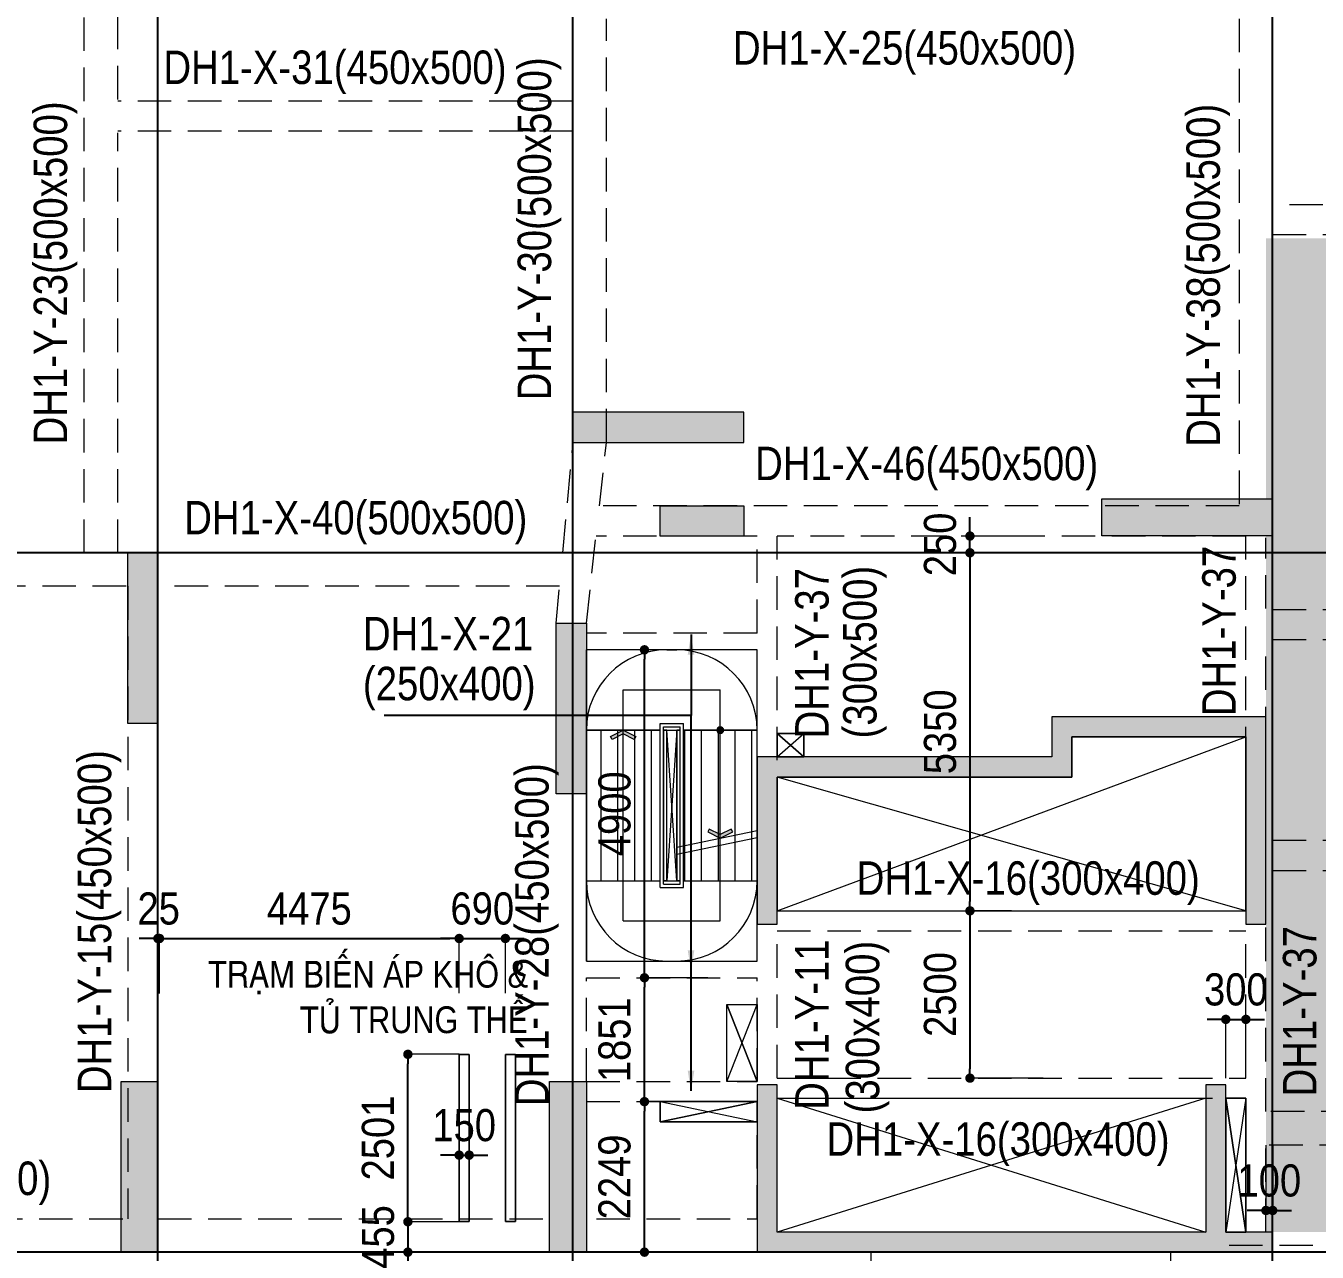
# Model space of a CAD drawing. Header units: millimetres. Extents: x 3718783 to 4027851, y 882487 to 1100782.
# Drawn here: x 3862857 to 3882144, y 930296 to 948620 of the extents above; entities that cross this region are included whole.
import ezdxf
from ezdxf.enums import TextEntityAlignment as Align

# ---------------------------------------------------------------- set-up
doc = ezdxf.new("R2010")
doc.units = ezdxf.units.MM
doc.header["$LTSCALE"] = 200
doc.header["$MEASUREMENT"] = 0
for name, pattern in [('CHG_XX_Damsan_Ham 1$0$HIDDEN', [0.375, 0.25, -0.125]), ('CHG_XX_Luoi truc$0$MB_Luoi truc$0$Center101', [13, 10, -1, 1, -1]), ('HIDDEN', [0.375, 0.25, -0.125])]:
    doc.linetypes.add(name, pattern=pattern)
doc.layers.get('Defpoints').update_dxf_attribs({"color": 14, "lineweight": 0})
for name, color, linetype, lineweight in [('CHG_XX_Cot_Ham 1$0$Ap0302_PC', 150, 'Continuous', 9), ('CHG_XX_Cot_Ham 1$0$Ap0302_PC @ 1', 150, 'Continuous', 9), ('CHG_XX_Cot_Ham 1$0$Ap0302_PC @ 150', 150, 'Continuous', 9), ('CHG_XX_Cot_Ham 1$0$Ap0311_H', 8, 'Continuous', 15), ('CHG_XX_Damsan_Ham 1$0$CHUTO', 51, 'Continuous', 15), ('CHG_XX_Damsan_Ham 1$0$DGIONG', 4, 'Continuous', 13), ('CHG_XX_Damsan_Ham 1$0$DMo', 254, 'CHG_XX_Damsan_Ham 1$0$HIDDEN', 9), ('CHG_XX_Damsan_Ham 1$0$DTE-MEP-H-SLAB TEXT', 3, 'Continuous', 0), ('CHG_XX_Damsan_Ham 1$0$MB Ham 1$0$Ghi chu ban ve', 3, 'Continuous', 20), ('CHG_XX_Damsan_Ham 1$0$Star Lo Mo', 5, 'Continuous', 13), ('CHG_XX_Damsan_Ham 1$0$tam cap ram', 8, 'Continuous', 5), ('Dim 200', 1, 'Continuous', 5), ('DMo', 254, 'HIDDEN', 9), ('MB_Luoi truc$0$Dim 300', 1, 'Continuous', 5), ('STICK', 1, 'Continuous', 9), ('TEXT P Y', 2, 'Continuous', 15)]:
    doc.layers.add(name, color=color, linetype=linetype, lineweight=lineweight)
for name, color, linetype in [('CHG_XX_Cot_Ham 1$0$mb_cot tang 1-3$0$Concrete Line', 6, 'Continuous'), ('CHG_XX_Luoi truc$0$Grid', 34, 'Continuous'), ('CHG_XX_Luoi truc$0$Grid Line', 251, 'CHG_XX_Luoi truc$0$MB_Luoi truc$0$Center101'), ('GHI CHU', 7, 'Continuous'), ('mb_cot tang 1-3$0$Concrete Line', 6, 'Continuous'), ('TEXT P X', 1, 'Continuous')]:
    doc.layers.add(name, color=color, linetype=linetype)
doc.styles.add('CHG_XX_Damsan_Ham 1$0$MB Ham 1$0$VNI-HelveC', font='VHELVCN_0.TTF')
doc.styles.add('CHG_XX_Luoi truc$0$MB_Luoi truc$0$Grid A-F$0$VNI-HelveCB', font='VHELVCB_0.TTF')
doc.styles.add('MB_Luoi truc$0$Arial_C', font='arial.ttf', dxfattribs={"width": 0.85})
doc.styles.add('Star-HelCon', font='VHELVCN_0.TTF')
doc.styles.add('TTP-HelCon', font='VHELVCN_0.TTF')
doc.dimstyles.new('200', dxfattribs={"dimscale": 200, "dimtxt": 2.4, "dimasz": 0.7, "dimexe": 0.0003, "dimexo": 0, "dimgap": 1, "dimtad": 1, "dimdec": 0, "dimzin": 12, "dimdsep": 46, "dimtxsty": 'MB_Luoi truc$0$Arial_C', "dimblk": 'MB_Luoi truc$0$_Dot', "dimcen": 0.5, "dimclrd": 256, "dimclre": 8, "dimclrt": 1, "dimadec": 0, "dimazin": 0, "dimtfac": 1, "dimtdec": 0, "dimtix": 1, "dimtmove": 2, "dimatfit": 3, "dimldrblk": 'MB_Luoi truc$0$HTT Arrow 30', "dimfxl": 1, "dimtolj": 1, "dimtzin": 0, "dimlwe": -1, "dimarcsym": 0})
doc.dimstyles.new('Star-300', dxfattribs={"dimscale": 300, "dimtxt": 2, "dimasz": 1, "dimexe": 1, "dimexo": 0.0625, "dimgap": 0.04, "dimtad": 0, "dimdec": 4, "dimrnd": 1, "dimdsep": 46, "dimtxsty": 'Star-HelCon', "dimblk": 'Stick', "dimcen": 0.09, "dimdle": 1.5, "dimclrd": 256, "dimclre": 256, "dimclrt": 256, "dimadec": 0, "dimazin": 0, "dimtfac": 1, "dimtdec": 4, "dimtix": 1, "dimtmove": 0, "dimatfit": 0, "dimfxl": 1, "dimtvp": 1, "dimtolj": 1, "dimtzin": 0, "dimlwd": -1, "dimlwe": -1, "dimarcsym": 0})

# ---------------------------------------------------------------- blocks, each defined once
blk = doc.blocks.new('Stick')
at = {"layer": 'STICK'}
h = blk.add_hatch(color=256, dxfattribs=at)
edge = h.paths.add_edge_path()
edge.add_line((0.3, 0.5), (-0.5, -0.3))
edge.add_arc((-0.4, -0.4), 0.141, 135, 315)
edge.add_line((-0.3, -0.5), (0.5, 0.3))
edge.add_arc((0.4, 0.4), 0.141, 315, 495)
blk.add_line((1, 0), (-1, 0), dxfattribs=at)
blk.add_lwpolyline([(0.3, 0.5), (-0.5, -0.3, 1), (-0.3, -0.5), (0.5, 0.3, 1), (0.3, 0.5, 1)], format="xyb", dxfattribs=at)
blk = doc.blocks.new('*U401')
at = {"layer": 'CHG_XX_Luoi truc$0$Grid Line'}
blk.add_line((0, 0), (0, 608), dxfattribs=at)
at = {"layer": 'CHG_XX_Luoi truc$0$Grid', "lineweight": -2, "style": 'CHG_XX_Luoi truc$0$MB_Luoi truc$0$Grid A-F$0$VNI-HelveCB'}
for tag, p in [('GRIDSUB', (0, 617)), ('GRID', (0, -9))]:
    blk.add_attdef(tag, text='', height=5, dxfattribs=at).set_placement(p, align=Align.MIDDLE)
blk = doc.blocks.new('*U403')
at = {"layer": 'CHG_XX_Luoi truc$0$Grid Line'}
blk.add_line((0, 0), (0, 438), dxfattribs=at)
at = {"layer": 'CHG_XX_Luoi truc$0$Grid', "lineweight": -2, "style": 'CHG_XX_Luoi truc$0$MB_Luoi truc$0$Grid A-F$0$VNI-HelveCB'}
for tag, p in [('GRIDSUB', (0, 447)), ('GRID', (0, -9))]:
    blk.add_attdef(tag, text='', height=5, dxfattribs=at).set_placement(p, align=Align.MIDDLE)
blk = doc.blocks.new('CHG_XX_Luoi truc')
at = {"layer": 'CHG_XX_Luoi truc$0$Grid', "xscale": 300, "yscale": 300, "zscale": 300}
for p in [(70650, -12747), (76850, -12747), (87300, -12747)]:
    blk.add_blockref('*U401', p, dxfattribs=at)
at = {"layer": 'CHG_XX_Luoi truc$0$Grid', "xscale": 300.0000000000013, "yscale": 300.0000000000013, "zscale": 300.0000000000013, "rotation": 90}
for p in [(110703, 22700), (110703, 12250)]:
    blk.add_blockref('*U403', p, dxfattribs=at)
blk = doc.blocks.new('*U548')
at = {"layer": 'CHG_XX_Cot_Ham 1$0$Ap0302_PC @ 1'}
h = blk.add_hatch(color=256, dxfattribs=at)
h.dxf.hatch_style = 1
h.paths.add_polyline_path([(450, 0), (0, 0), (0, -2550), (450, -2550)])
at = {"layer": 'CHG_XX_Cot_Ham 1$0$Ap0302_PC @ 150'}
h = blk.add_hatch(color=256, dxfattribs=at)
h.dxf.hatch_style = 1
h.paths.add_polyline_path([(450, 0), (0, 0), (0, -2550), (450, -2550)])
blk = doc.blocks.new('CHG_XX_Cot_Ham 1$0$Block A_C450x2250')
at = {"layer": 'CHG_XX_Cot_Ham 1$0$Ap0302_PC'}
blk.add_lwpolyline([(450, -2550), (0, -2550), (0, 0), (450, 0)], close=True, dxfattribs=at)
blk.add_blockref('*U548', (0, 0), dxfattribs=at)
blk = doc.blocks.new('*U551')
at = {"layer": 'CHG_XX_Cot_Ham 1$0$Ap0302_PC @ 1'}
h = blk.add_hatch(color=256, dxfattribs=at)
h.dxf.hatch_style = 1
h.paths.add_polyline_path([(550, 0), (0, 0), (0, -2550), (550, -2550)])
at = {"layer": 'CHG_XX_Cot_Ham 1$0$Ap0302_PC @ 150'}
h = blk.add_hatch(color=256, dxfattribs=at)
h.dxf.hatch_style = 1
h.paths.add_polyline_path([(550, 0), (0, 0), (0, -2550), (550, -2550)])
blk = doc.blocks.new('CHG_XX_Cot_Ham 1$0$550x2550')
at = {"layer": 'CHG_XX_Cot_Ham 1$0$Ap0302_PC'}
blk.add_lwpolyline([(550, -2550), (0, -2550), (0, 0), (550, 0)], close=True, dxfattribs=at)
blk.add_blockref('*U551', (0, 0), dxfattribs=at)
blk = doc.blocks.new('*U559')
at = {"layer": 'CHG_XX_Cot_Ham 1$0$Ap0302_PC @ 1'}
h = blk.add_hatch(color=256, dxfattribs=at)
h.dxf.hatch_style = 1
h.paths.add_polyline_path([(78150, 23400), (78150, 22950), (79400, 22950), (79400, 23400)])
at = {"layer": 'CHG_XX_Cot_Ham 1$0$Ap0302_PC @ 150'}
h = blk.add_hatch(color=256, dxfattribs=at)
h.dxf.hatch_style = 1
h.paths.add_polyline_path([(78150, 23400), (78150, 22950), (79400, 22950), (79400, 23400)])
blk = doc.blocks.new('CHG_XX_Cot_Ham 1')
at = {"layer": 'CHG_XX_Cot_Ham 1$0$Ap0302_PC'}
h = blk.add_hatch(color=256, dxfattribs=at)
h.dxf.hatch_style = 1
h.paths.add_polyline_path([(84300, 19950), (86900, 19950), (86900, 17150), (87200, 17150), (87200, 20250), (84000, 20250), (84000, 19650), (79600, 19650), (79600, 17150), (79900, 17150), (79900, 19350), (84300, 19350)])
h = blk.add_hatch(color=256, dxfattribs=at)
h.dxf.hatch_style = 1
h.paths.add_polyline_path([(87300, 12550), (86600, 12550), (86600, 14750), (86300, 14750), (86300, 12550), (79900, 12550), (79900, 14750), (79600, 14750), (79600, 12250), (87300, 12250)])
at = {"layer": 'CHG_XX_Cot_Ham 1$0$Ap0311_H'}
h = blk.add_hatch(color=256, dxfattribs=at)
h.dxf.hatch_style = 1
h.paths.add_polyline_path([(99639.2, 163400), (-10900, 163400), (-10900, 85450), (-300, 85450), (-300, 84050), (32350, 84050), (32350, -9000), (103575.5, -9000), (106050, -6022), (106050, 158254.3)])
h.paths.add_polyline_path([(99533.7, 163100), (105750, 158110.4), (105750, 90450), (105650, 90450), (105650, 90450), (105750, 90450), (105750, 13850), (105750, 13825.9), (105750, -5913.6), (103434.7, -8700), (93600, -8700), (32650, -8700), (32650, 84350), (0, 84350), (0, 85750), (-10600, 85750), (-10600, 163100), (93600, 163100)], flags=16)
at = {"layer": 'CHG_XX_Cot_Ham 1$0$Ap0302_PC'}
blk.add_lwpolyline([(79400, 23400), (79400, 22950), (78150, 22950), (78150, 23400)], close=True, dxfattribs=at)
for points in [[(87200, 17150), (87200, 20250), (84000, 20250), (84000, 19650), (79600, 19650), (79600, 17150), (79900, 17150), (79900, 19350), (84300, 19350), (84300, 19950), (86900, 19950), (86900, 17150), (87200, 17150)], [(79600, 14750), (79600, 12250), (87300, 12250), (87300, 12550), (86600, 12550), (86600, 14750), (86300, 14750), (86300, 12550), (79900, 12550), (79900, 14750), (79600, 14750)]]:
    blk.add_lwpolyline(points, dxfattribs=at)
at = {"layer": 'CHG_XX_Cot_Ham 1$0$Ap0302_PC', "xscale": -1, "rotation": 90}
blk.add_blockref('CHG_XX_Cot_Ham 1$0$Block A_C450x2250', (76850, 24800), dxfattribs=at)
at = {"layer": 'CHG_XX_Cot_Ham 1$0$Ap0302_PC'}
for name, p in [('*U559', (0, 0)), ('CHG_XX_Cot_Ham 1$0$Block A_C450x2250', (70200, 22700)), ('CHG_XX_Cot_Ham 1$0$Block A_C450x2250', (76600, 21650))]:
    blk.add_blockref(name, p, dxfattribs=at)
at = {"layer": 'CHG_XX_Cot_Ham 1$0$mb_cot tang 1-3$0$Concrete Line'}
blk.add_blockref('CHG_XX_Luoi truc', (0, 0), dxfattribs=at)
at = {"layer": 'Defpoints', "rotation": 90}
blk.add_blockref('CHG_XX_Cot_Ham 1$0$550x2550', (84750, 22954.3), dxfattribs=at)
at = {"layer": 'Defpoints'}
for p in [(70100, 14800), (76500, 14800)]:
    blk.add_blockref('CHG_XX_Cot_Ham 1$0$550x2550', p, dxfattribs=at)
blk = doc.blocks.new('CHG_XX_Damsan_Ham 1$0$MB Ham 1$0$Arrow 60')
at = {"linetype": 'ByBlock', "lineweight": -2}
h = blk.add_hatch(color=0, dxfattribs=at)
h.paths.add_polyline_path([(1.88, 0.94), (1.65, 1.38), (0, 0.56), (-1.65, 1.38), (-1.88, 0.94), (0, 0)], flags=17)
h.paths.add_polyline_path([(1.65, 1.38), (1.88, 0.94), (0, 0), (-1.88, 0.94), (-1.65, 1.38), (0, 0.56)])
blk.add_hatch(color=0, dxfattribs=at).paths.add_polyline_path([(1.65, 1.38), (1.88, 0.94), (0, 0), (-1.88, 0.94), (-1.65, 1.38), (0, 0.56)])
at = {"color": 0, "linetype": 'ByBlock', "lineweight": -2}
blk.add_lwpolyline([(1.65, 1.38), (1.88, 0.94), (0, 0), (-1.88, 0.94), (-1.65, 1.38), (0, 0.56)], close=True, dxfattribs=at)
blk = doc.blocks.new('CHG_XX_Damsan_Ham 1$0$MB Ham 1$0$Dot')
at = {"linetype": 'ByBlock', "lineweight": -2}
h = blk.add_hatch(color=0, dxfattribs=at)
edge = h.paths.add_edge_path()
edge.add_arc((0, 0), 0.5, 0, 360)
at = {"color": 0, "linetype": 'ByBlock', "lineweight": -2}
blk.add_line((0, -1), (0, 1), dxfattribs=at)
blk.add_circle((0, 0), 0.5, dxfattribs=at)
blk = doc.blocks.new('CHG_XX_Damsan_Ham 1$0$ArchStaire')
at = {"layer": 'CHG_XX_Damsan_Ham 1$0$tam cap ram'}
h = blk.add_hatch(dxfattribs=at)
h.set_pattern_fill('_USER', color=256, scale=250, angle=90, pattern_type=0)
h.set_pattern_definition([(90, (2200, 2550), (-250, 2e-14), [])])
h.paths.add_polyline_path([(67350, -123250), (67350, -121000), (66250, -121000), (66250, -123250)])
h.paths.add_polyline_path([(66200, -123250), (66200, -121000), (66150, -121000), (66150, -123250)])
h.paths.add_polyline_path([(66000, -123250), (66000, -121000), (65950, -121000), (65950, -123250)])
h.paths.add_polyline_path([(65900, -123250), (65900, -121000), (64800, -121000), (64800, -123250)])
for p, q in [((64800, -124450), (64800, -119800)), ((67350, -119800), (64800, -119800)), ((66000, -119800), (66150, -119800)), ((67350, -124450), (67350, -119800)), ((65350, -123850), (65350, -120400)), ((65350, -120400), (66800, -120400)), ((66800, -123850), (66800, -120400)), ((65900, -123350), (65900, -120900)), ((65900, -120900), (66250, -120900)), ((66250, -123350), (66250, -120900)), ((64800, -121000), (65900, -121000)), ((65950, -123300), (65950, -120950)), ((65950, -120950), (66200, -120950)), ((65950, -121000), (66200, -121000)), ((66000, -123250), (66000, -121000)), ((66150, -123250), (66150, -121000)), ((66200, -123300), (66200, -120950)), ((66250, -121000), (67350, -121000)), ((67650, -121400), (68050, -121050)), ((68050, -121400), (67650, -121050)), ((66150, -122750), (67350, -122500)), ((66150, -122852), (67350, -122602)), ((64800, -123250), (65900, -123250)), ((65900, -123350), (66250, -123350)), ((65950, -123250), (66200, -123250)), ((66000, -123250), (65950, -123250)), ((65950, -123300), (66200, -123300)), ((66200, -123250), (66150, -123250)), ((66250, -123250), (67350, -123250)), ((65350, -123850), (66800, -123850)), ((64800, -124450), (67350, -124450)), ((66900, -126250), (67350, -125100)), ((66900, -125100), (67350, -126250)), ((74650, -128500), (74350, -126500)), ((74650, -126500), (74350, -128500)), ((65900, -126850), (67350, -126550)), ((65900, -126550), (67350, -126850))]:
    blk.add_line(p, q, dxfattribs=at)
for points in [[(65900, -123250), (65900, -121000), (64800, -121000), (64800, -123250)], [(66000, -123250), (66000, -121000), (65950, -121000), (65950, -123250)], [(66200, -123250), (66200, -121000), (66150, -121000), (66150, -123250)], [(67350, -123250), (67350, -121000), (66250, -121000), (66250, -123250)], [(67650, -121400), (68050, -121400), (68050, -121050), (67650, -121050)], [(66900, -126250), (66900, -125100), (67350, -125100), (67350, -126250)], [(62900, -128344), (63050, -128344), (63050, -125844), (62900, -125844)], [(63590, -128344), (63740, -128344), (63740, -125844), (63590, -125844)], [(74650, -128500), (74650, -126500), (74350, -126500), (74350, -128500)], [(65900, -126850), (65900, -126550), (67350, -126550), (67350, -126850)]]:
    blk.add_lwpolyline(points, close=True, dxfattribs=at)
for points in [[(66150, -121000), (66000, -123250)], [(66150, -123250), (66000, -121000)]]:
    blk.add_lwpolyline(points, dxfattribs=at)
for centre, start, end in [((66000, -121000), 90, 180), ((66150, -121000), 0, 90), ((66000, -123250), 180, 270), ((66150, -123250), 270, 0)]:
    blk.add_arc(centre, 1200, start, end, dxfattribs=at)
at = {"layer": 'CHG_XX_Damsan_Ham 1$0$tam cap ram', "xscale": -100, "yscale": 100, "zscale": 100}
for name, p in [('CHG_XX_Damsan_Ham 1$0$MB Ham 1$0$Dot', (66800, -121000)), ('CHG_XX_Damsan_Ham 1$0$MB Ham 1$0$Arrow 60', (66800, -122615))]:
    blk.add_blockref(name, p, dxfattribs=at)
at = {"layer": 'CHG_XX_Damsan_Ham 1$0$tam cap ram', "xscale": 100, "yscale": 100, "zscale": 100, "rotation": 180}
blk.add_blockref('CHG_XX_Damsan_Ham 1$0$MB Ham 1$0$Arrow 60', (65350, -121000), dxfattribs=at)
at = {"layer": 'CHG_XX_Damsan_Ham 1$0$tam cap ram', "style": 'CHG_XX_Damsan_Ham 1$0$MB Ham 1$0$VNI-HelveC'}
blk.add_attdef('OPENING', text='', height=100, dxfattribs=at).set_placement((65550, -45777), align=Align.MIDDLE_CENTER)
blk = doc.blocks.new('CHG_XX_Damsan_Ham 1', base_point=(3089256, -609981))
at = {"layer": 'CHG_XX_Damsan_Ham 1$0$DMo'}
h = blk.add_hatch(dxfattribs=at)
h.set_pattern_fill('AR-SAND', color=256, scale=300)
h.set_pattern_definition([(37.5, (-3786254.53, -697000.4), (-18.89801, 578.04713), [0, -456, 0, -510, 0, -487.5]), (7.5, (-3786254.5, -697000.4), (530.93301, 846.64382), [0, -246, 0, -411, 0, -157.5]), (327.5, (-3786623.53, -697000.4), (934.24256, 1.697716), [0, -150, 0, -540, 0, -705]), (317.5, (-3786623.5, -697000.4), (901.83798, 263.30267), [0, -75, 0, -354, 0, -405])])
h.paths.add_polyline_path([(87200, 27400), (105750, 27400), (105750, 13850), (93600, 13850), (93600, 12550), (87200, 12550)])
at = {"layer": 'CHG_XX_Damsan_Ham 1$0$DMo', "ltscale": 10}
for p, q in [((70050, 29475), (70050, 38750)), ((76850, 29450), (76850, 38750)), ((69550, 22700), (69550, 32300)), ((87300, 32350), (87300, 27900)), ((77350, 24350), (77350, 30679)), ((86800, 30679), (86800, 23400)), ((76850, 29450), (70050, 29450)), ((76850, 29000), (70050, 29000)), ((70050, 22700), (70050, 28975)), ((76850, 24350), (76850, 29000)), ((93300, 27900), (87300, 27900)), ((99050, 27450), (87300, 27450)), ((87300, 27450), (87300, 23400)), ((76697, 22700), (76850, 24350)), ((77244, 23400), (77350, 24350)), ((86800, 23400), (77244, 23400)), ((77050, 21650), (77194, 22950)), ((79600, 22950), (77194, 22950)), ((79600, 21500), (79600, 22950)), ((86900, 22950), (79900, 22950)), ((79900, 17350), (79900, 22950)), ((86900, 17350), (86900, 22950)), ((87200, 21866), (87200, 22925)), ((69550, 22700), (61175, 22700)), ((76697, 22700), (70050, 22700)), ((70175, 22200), (62876, 22200)), ((70200, 22200), (70200, 12750)), ((70650, 22200), (70650, 12750)), ((76651, 22200), (70675, 22200)), ((76600, 21650), (76651, 22200)), ((99050, 21850), (87200, 21850)), ((79600, 21500), (77050, 21500)), ((79600, 21250), (77050, 21250)), ((77050, 16600), (77050, 21250)), ((79600, 16600), (79600, 21250)), ((87200, 18400), (87200, 21400)), ((99050, 21400), (87200, 21400)), ((99050, 18400), (87200, 18400)), ((99050, 17950), (87200, 17950)), ((87200, 14350), (87200, 17950)), ((79900, 17350), (86900, 17350)), ((79900, 17050), (86900, 17050)), ((79900, 14850), (79900, 17050)), ((86900, 14850), (86900, 17050)), ((77050, 16600), (79600, 16600)), ((77050, 14800), (77050, 16350)), ((77050, 16350), (79600, 16350)), ((79600, 14800), (79600, 16350)), ((77050, 14800), (79600, 14800)), ((79900, 14850), (86900, 14850)), ((77050, 14500), (79600, 14500)), ((79600, 12750), (79600, 14500)), ((79900, 12550), (79900, 14550)), ((79900, 14550), (86900, 14550)), ((86900, 12550), (86900, 14550)), ((99025, 14350), (87200, 14350)), ((87200, 12550), (87200, 13850)), ((105750, 13850), (87200, 13850)), ((62876, 12750), (70200, 12750)), ((70650, 12750), (76600, 12750)), ((77200, 12750), (79600, 12750)), ((105150, 12350), (86600, 12350)), ((81300, 12250), (81300, 1550)), ((85775, 12250), (85775, 1550))]:
    blk.add_line(p, q, dxfattribs=at)
at = {"layer": 'CHG_XX_Damsan_Ham 1$0$DTE-MEP-H-SLAB TEXT'}
for points in [[(75150, 15206), (75300, 15206), (75300, 12706), (75150, 12706)], [(75840, 15206), (75990, 15206), (75990, 12706), (75840, 12706)]]:
    blk.add_lwpolyline(points, close=True, dxfattribs=at)
at = {"layer": 'CHG_XX_Damsan_Ham 1$0$Star Lo Mo'}
for p, q in [((79900, 20000), (80300, 19650)), ((79900, 19650), (80300, 20000)), ((79900, 17350), (86900, 19950)), ((86900, 19950), (84300, 19950)), ((84300, 19950), (84300, 19350)), ((86900, 17350), (79900, 19350)), ((84300, 19350), (79900, 19350)), ((79900, 19350), (79900, 17350)), ((79150, 14800), (79600, 15950)), ((79600, 14800), (79150, 15950)), ((78150, 14499), (79600, 14199)), ((79600, 14499), (78150, 14199)), ((86300, 14550), (79900, 12550)), ((79900, 14550), (86300, 12550)), ((86600, 14550), (86900, 12550)), ((86900, 14550), (86600, 12550))]:
    blk.add_line(p, q, dxfattribs=at)
for points in [[(77050, 16600), (79600, 16600), (79600, 21250), (77050, 21250), (77050, 16600)], [(79900, 17350), (86900, 17350), (86900, 19950)]]:
    blk.add_lwpolyline(points, dxfattribs=at)
for points in [[(79900, 20000), (80300, 20000), (80300, 19650), (79900, 19650)], [(79150, 15950), (79600, 15950), (79600, 14800), (79150, 14800)], [(78150, 14199), (79600, 14199), (79600, 14499), (78150, 14499)], [(79900, 14550), (86300, 14550), (86300, 12550), (79900, 12550)], [(86600, 14550), (86900, 14550), (86900, 12550), (86600, 12550)]]:
    blk.add_lwpolyline(points, close=True, dxfattribs=at)
at = {"layer": 'CHG_XX_Damsan_Ham 1$0$CHUTO'}
blk.add_blockref('CHG_XX_Damsan_Ham 1$0$ArchStaire', (12250, 141050), dxfattribs=at)
at = {"layer": 'CHG_XX_Damsan_Ham 1$0$DGIONG'}
blk.add_blockref('CHG_XX_Cot_Ham 1', (0, 0), dxfattribs=at)
at = {"layer": 'CHG_XX_Damsan_Ham 1$0$MB Ham 1$0$Ghi chu ban ve', "insert": (76179, 16603), "char_height": 400, "width": 5069.99, "attachment_point": 3, "line_spacing_factor": 1.02, "style": 'CHG_XX_Damsan_Ham 1$0$MB Ham 1$0$VNI-HelveC'}
blk.add_mtext('TRAÏM BIEÁN AÙP KHOÂ & TUÛ TRUNG THEÁ', dxfattribs=at)
blk = doc.blocks.new('MB_Luoi truc$0$_Dot')
at = {"color": 0, "linetype": 'ByBlock', "lineweight": -2}
blk.add_line((-0.5, 0), (-1, 0), dxfattribs=at)
at = {"color": 0, "linetype": 'ByBlock', "const_width": 0.5}
blk.add_lwpolyline([(-0.25, 0, 1), (0.25, 0, 1)], format="xyb", close=True, dxfattribs=at)
blk = doc.blocks.new('*D123')
at = {"layer": 'Defpoints', "color": 0, "transparency": 16777216}
for p in [(3881379, 931896), (3881479, 931896), (3881479, 930919)]:
    blk.add_point(p, dxfattribs=at)
at = {"layer": 'MB_Luoi truc$0$Dim 300', "color": 8, "transparency": 16777216}
for p, q in [((3881379, 931896), (3881379, 930919)), ((3881479, 931896), (3881479, 930919))]:
    blk.add_line(p, q, dxfattribs=at)
at = {"layer": 'MB_Luoi truc$0$Dim 300', "lineweight": -2, "transparency": 16777216}
for p, q in [((3881239, 930919), (3881099, 930919)), ((3881379, 930919), (3881479, 930919)), ((3881619, 930919), (3881759, 930919))]:
    blk.add_line(p, q, dxfattribs=at)
at = {"layer": 'MB_Luoi truc$0$Dim 300', "lineweight": -2, "transparency": 16777216, "xscale": 140, "yscale": 140, "zscale": 140}
blk.add_blockref('MB_Luoi truc$0$_Dot', (3881379, 930919), dxfattribs=at)
at = {"layer": 'MB_Luoi truc$0$Dim 300', "lineweight": -2, "transparency": 16777216, "xscale": 140, "yscale": 140, "zscale": 140, "rotation": 180}
blk.add_blockref('MB_Luoi truc$0$_Dot', (3881479, 930919), dxfattribs=at)
at = {"layer": 'MB_Luoi truc$0$Dim 300', "color": 1, "transparency": 16777216, "insert": (3881429, 931364), "char_height": 480, "attachment_point": 5, "style": 'MB_Luoi truc$0$Arial_C'}
blk.add_mtext('\\A1;100', dxfattribs=at)
blk = doc.blocks.new('MB_Luoi truc$0$HTT Arrow 30')
blk.add_hatch(color=256).paths.add_polyline_path([(-2.5, 0.375), (-2.5, -0.375), (0, 0)])
at = {"color": 0, "linetype": 'ByBlock', "lineweight": -2}
for p, q in [((0, 0), (-2.5, 0.375)), ((-2.5, -0.375), (-2.5, 0.375)), ((0, 0), (-2.5, -0.375))]:
    blk.add_line(p, q, dxfattribs=at)
blk = doc.blocks.new('*D217')
at = {"layer": 'Defpoints', "color": 0, "transparency": 16777216}
for p in [(3869329, 930751), (3868563, 930296), (3869488, 930296)]:
    blk.add_point(p, dxfattribs=at)
at = {"layer": 'Dim 200', "lineweight": -2, "transparency": 16777216}
for p, q in [((3868563, 930891), (3868563, 931031)), ((3868563, 930751), (3868563, 930296)), ((3868563, 930156), (3868563, 930016))]:
    blk.add_line(p, q, dxfattribs=at)
at = {"layer": 'Dim 200', "color": 8, "transparency": 16777216}
for p, q in [((3869329, 930751), (3868563, 930751)), ((3869488, 930296), (3868563, 930296))]:
    blk.add_line(p, q, dxfattribs=at)
at = {"layer": 'Dim 200', "lineweight": -2, "transparency": 16777216, "xscale": 140, "yscale": 140, "zscale": 140}
for p, rotation in [((3868563, 930751), 270), ((3868563, 930296), 90)]:
    blk.add_blockref('MB_Luoi truc$0$_Dot', p, dxfattribs=dict(at, rotation=rotation))
at = {"layer": 'Dim 200', "color": 1, "transparency": 16777216, "insert": (3868119, 930523), "char_height": 480, "attachment_point": 5, "rotation": 90, "style": 'MB_Luoi truc$0$Arial_C'}
blk.add_mtext('\\A1;455', dxfattribs=at)
blk = doc.blocks.new('*D218')
at = {"layer": 'Defpoints', "color": 0, "transparency": 16777216}
for p in [(3864854, 934983), (3864829, 934296), (3864854, 934162)]:
    blk.add_point(p, dxfattribs=at)
at = {"layer": 'Dim 200', "lineweight": -2, "transparency": 16777216}
for p, q in [((3864689, 934983), (3864549, 934983)), ((3864829, 934983), (3864854, 934983)), ((3864994, 934983), (3865134, 934983))]:
    blk.add_line(p, q, dxfattribs=at)
at = {"layer": 'Dim 200', "color": 8, "transparency": 16777216}
for p, q in [((3864829, 934296), (3864829, 934983)), ((3864854, 934162), (3864854, 934983))]:
    blk.add_line(p, q, dxfattribs=at)
at = {"layer": 'Dim 200', "lineweight": -2, "transparency": 16777216, "xscale": 140, "yscale": 140, "zscale": 140}
blk.add_blockref('MB_Luoi truc$0$_Dot', (3864829, 934983), dxfattribs=at)
at = {"layer": 'Dim 200', "lineweight": -2, "transparency": 16777216, "xscale": 140, "yscale": 140, "zscale": 140, "rotation": 180}
blk.add_blockref('MB_Luoi truc$0$_Dot', (3864854, 934983), dxfattribs=at)
at = {"layer": 'Dim 200', "color": 1, "transparency": 16777216, "insert": (3864841, 935428), "char_height": 480, "attachment_point": 5, "style": 'MB_Luoi truc$0$Arial_C'}
blk.add_mtext('\\A1;25', dxfattribs=at)
blk = doc.blocks.new('*D219')
at = {"layer": 'Defpoints', "color": 0, "transparency": 16777216}
for p in [(3869329, 934983), (3864854, 934162), (3869329, 934167)]:
    blk.add_point(p, dxfattribs=at)
at = {"layer": 'Dim 200', "color": 8, "transparency": 16777216}
for p, q in [((3864854, 934162), (3864854, 934983)), ((3869329, 934167), (3869329, 934983))]:
    blk.add_line(p, q, dxfattribs=at)
at = {"layer": 'Dim 200', "lineweight": -2, "transparency": 16777216}
blk.add_line((3864994, 934983), (3869189, 934983), dxfattribs=at)
at = {"layer": 'Dim 200', "lineweight": -2, "transparency": 16777216, "xscale": 140, "yscale": 140, "zscale": 140, "rotation": 180}
blk.add_blockref('MB_Luoi truc$0$_Dot', (3864854, 934983), dxfattribs=at)
at = {"layer": 'Dim 200', "lineweight": -2, "transparency": 16777216, "xscale": 140, "yscale": 140, "zscale": 140}
blk.add_blockref('MB_Luoi truc$0$_Dot', (3869329, 934983), dxfattribs=at)
at = {"layer": 'Dim 200', "color": 1, "transparency": 16777216, "insert": (3867091, 935427), "char_height": 480, "attachment_point": 5, "style": 'MB_Luoi truc$0$Arial_C'}
blk.add_mtext('\\A1;4475', dxfattribs=at)
blk = doc.blocks.new('*D220')
at = {"layer": 'Defpoints', "color": 0, "transparency": 16777216}
for p in [(3870019, 934983), (3869329, 934167), (3870019, 934167)]:
    blk.add_point(p, dxfattribs=at)
at = {"layer": 'Dim 200', "lineweight": -2, "transparency": 16777216}
for p, q in [((3869189, 934983), (3869049, 934983)), ((3869329, 934983), (3870019, 934983)), ((3870159, 934983), (3870299, 934983))]:
    blk.add_line(p, q, dxfattribs=at)
at = {"layer": 'Dim 200', "color": 8, "transparency": 16777216}
for p, q in [((3869329, 934167), (3869329, 934983)), ((3870019, 934167), (3870019, 934983))]:
    blk.add_line(p, q, dxfattribs=at)
at = {"layer": 'Dim 200', "lineweight": -2, "transparency": 16777216, "xscale": 140, "yscale": 140, "zscale": 140}
blk.add_blockref('MB_Luoi truc$0$_Dot', (3869329, 934983), dxfattribs=at)
at = {"layer": 'Dim 200', "lineweight": -2, "transparency": 16777216, "xscale": 140, "yscale": 140, "zscale": 140, "rotation": 180}
blk.add_blockref('MB_Luoi truc$0$_Dot', (3870019, 934983), dxfattribs=at)
at = {"layer": 'Dim 200', "color": 1, "transparency": 16777216, "insert": (3869674, 935428), "char_height": 480, "attachment_point": 5, "style": 'MB_Luoi truc$0$Arial_C'}
blk.add_mtext('\\A1;690', dxfattribs=at)
blk = doc.blocks.new('*D221')
at = {"layer": 'Defpoints', "color": 0, "transparency": 16777216}
for p in [(3868563, 933252), (3869329, 933252), (3869329, 930751)]:
    blk.add_point(p, dxfattribs=at)
at = {"layer": 'Dim 200', "color": 8, "transparency": 16777216}
for p, q in [((3869329, 933252), (3868563, 933252)), ((3869329, 930751), (3868563, 930751))]:
    blk.add_line(p, q, dxfattribs=at)
at = {"layer": 'Dim 200', "lineweight": -2, "transparency": 16777216}
blk.add_line((3868563, 930891), (3868563, 933112), dxfattribs=at)
at = {"layer": 'Dim 200', "lineweight": -2, "transparency": 16777216, "xscale": 140, "yscale": 140, "zscale": 140}
for p, rotation in [((3868563, 933252), 90), ((3868563, 930751), 270)]:
    blk.add_blockref('MB_Luoi truc$0$_Dot', p, dxfattribs=dict(at, rotation=rotation))
at = {"layer": 'Dim 200', "color": 1, "transparency": 16777216, "insert": (3868118, 932001), "char_height": 480, "attachment_point": 5, "rotation": 90, "style": 'MB_Luoi truc$0$Arial_C'}
blk.add_mtext('\\A1;2501', dxfattribs=at)
blk = doc.blocks.new('*D222')
at = {"layer": 'Defpoints', "color": 0, "transparency": 16777216}
for p in [(3869329, 932640), (3869479, 932640), (3869479, 931746)]:
    blk.add_point(p, dxfattribs=at)
at = {"layer": 'Dim 200', "color": 8, "transparency": 16777216}
for p, q in [((3869329, 932640), (3869329, 931746)), ((3869479, 932640), (3869479, 931746))]:
    blk.add_line(p, q, dxfattribs=at)
at = {"layer": 'Dim 200', "lineweight": -2, "transparency": 16777216}
for p, q in [((3869189, 931746), (3869049, 931746)), ((3869329, 931746), (3869479, 931746)), ((3869619, 931746), (3869759, 931746))]:
    blk.add_line(p, q, dxfattribs=at)
at = {"layer": 'Dim 200', "lineweight": -2, "transparency": 16777216, "xscale": 140, "yscale": 140, "zscale": 140}
blk.add_blockref('MB_Luoi truc$0$_Dot', (3869329, 931746), dxfattribs=at)
at = {"layer": 'Dim 200', "lineweight": -2, "transparency": 16777216, "xscale": 140, "yscale": 140, "zscale": 140, "rotation": 180}
blk.add_blockref('MB_Luoi truc$0$_Dot', (3869479, 931746), dxfattribs=at)
at = {"layer": 'Dim 200', "color": 1, "transparency": 16777216, "insert": (3869404, 932191), "char_height": 480, "attachment_point": 5, "style": 'MB_Luoi truc$0$Arial_C'}
blk.add_mtext('\\A1;150', dxfattribs=at)
blk = doc.blocks.new('*D223')
at = {"layer": 'Defpoints', "color": 0, "transparency": 16777216}
for p in [(3872096, 932545), (3873082, 932545), (3873082, 930296)]:
    blk.add_point(p, dxfattribs=at)
at = {"layer": 'Dim 200', "color": 8, "transparency": 16777216}
for p, q in [((3873082, 932545), (3872096, 932545)), ((3873082, 930296), (3872096, 930296))]:
    blk.add_line(p, q, dxfattribs=at)
at = {"layer": 'Dim 200', "lineweight": -2, "transparency": 16777216}
blk.add_line((3872096, 930436), (3872096, 932405), dxfattribs=at)
at = {"layer": 'Dim 200', "lineweight": -2, "transparency": 16777216, "xscale": 140, "yscale": 140, "zscale": 140}
for p, rotation in [((3872096, 932545), 90), ((3872096, 930296), 270)]:
    blk.add_blockref('MB_Luoi truc$0$_Dot', p, dxfattribs=dict(at, rotation=rotation))
at = {"layer": 'Dim 200', "color": 1, "transparency": 16777216, "insert": (3871651, 931420), "char_height": 480, "attachment_point": 5, "rotation": 90, "style": 'MB_Luoi truc$0$Arial_C'}
blk.add_mtext('\\A1;2249', dxfattribs=at)
blk = doc.blocks.new('*D224')
at = {"layer": 'Defpoints', "color": 0, "transparency": 16777216}
for p in [(3872096, 934396), (3873043, 934396), (3873043, 932545)]:
    blk.add_point(p, dxfattribs=at)
at = {"layer": 'Dim 200', "color": 8, "transparency": 16777216}
for p, q in [((3873043, 934396), (3872096, 934396)), ((3873043, 932545), (3872096, 932545))]:
    blk.add_line(p, q, dxfattribs=at)
at = {"layer": 'Dim 200', "lineweight": -2, "transparency": 16777216}
blk.add_line((3872096, 932685), (3872096, 934256), dxfattribs=at)
at = {"layer": 'Dim 200', "lineweight": -2, "transparency": 16777216, "xscale": 140, "yscale": 140, "zscale": 140}
for p, rotation in [((3872096, 934396), 90), ((3872096, 932545), 270)]:
    blk.add_blockref('MB_Luoi truc$0$_Dot', p, dxfattribs=dict(at, rotation=rotation))
at = {"layer": 'Dim 200', "color": 1, "transparency": 16777216, "insert": (3871651, 933470), "char_height": 480, "attachment_point": 5, "rotation": 90, "style": 'MB_Luoi truc$0$Arial_C'}
blk.add_mtext('\\A1;1851', dxfattribs=at)
blk = doc.blocks.new('*D225')
at = {"layer": 'Defpoints', "color": 0, "transparency": 16777216}
for p in [(3872096, 939296), (3872504, 939296), (3873043, 934396)]:
    blk.add_point(p, dxfattribs=at)
at = {"layer": 'Dim 200', "color": 8, "transparency": 16777216}
for p, q in [((3872504, 939296), (3872096, 939296)), ((3873043, 934396), (3872096, 934396))]:
    blk.add_line(p, q, dxfattribs=at)
at = {"layer": 'Dim 200', "lineweight": -2, "transparency": 16777216}
blk.add_line((3872096, 934536), (3872096, 939156), dxfattribs=at)
at = {"layer": 'Dim 200', "lineweight": -2, "transparency": 16777216, "xscale": 140, "yscale": 140, "zscale": 140}
for p, rotation in [((3872096, 939296), 90), ((3872096, 934396), 270)]:
    blk.add_blockref('MB_Luoi truc$0$_Dot', p, dxfattribs=dict(at, rotation=rotation))
at = {"layer": 'Dim 200', "color": 1, "transparency": 16777216, "insert": (3871651, 936846), "char_height": 480, "attachment_point": 5, "rotation": 90, "style": 'MB_Luoi truc$0$Arial_C'}
blk.add_mtext('\\A1;4900', dxfattribs=at)
blk = doc.blocks.new('*D226')
at = {"layer": 'Defpoints', "color": 0, "transparency": 16777216}
for p in [(3876958, 940996), (3877942, 940996), (3877833, 940746)]:
    blk.add_point(p, dxfattribs=at)
at = {"layer": 'Dim 200', "lineweight": -2, "transparency": 16777216}
for p, q in [((3876958, 941136), (3876958, 941276)), ((3876958, 940746), (3876958, 940996)), ((3876958, 940606), (3876958, 940466))]:
    blk.add_line(p, q, dxfattribs=at)
at = {"layer": 'Dim 200', "color": 8, "transparency": 16777216}
for p, q in [((3877942, 940996), (3876958, 940996)), ((3877833, 940746), (3876958, 940746))]:
    blk.add_line(p, q, dxfattribs=at)
at = {"layer": 'Dim 200', "lineweight": -2, "transparency": 16777216, "xscale": 140, "yscale": 140, "zscale": 140}
for p, rotation in [((3876958, 940996), 270), ((3876958, 940746), 90)]:
    blk.add_blockref('MB_Luoi truc$0$_Dot', p, dxfattribs=dict(at, rotation=rotation))
at = {"layer": 'Dim 200', "color": 1, "transparency": 16777216, "insert": (3876513, 940871), "char_height": 480, "attachment_point": 5, "rotation": 90, "style": 'MB_Luoi truc$0$Arial_C'}
blk.add_mtext('\\A1;250', dxfattribs=at)
blk = doc.blocks.new('*D227')
at = {"layer": 'Defpoints', "color": 0, "transparency": 16777216}
for p in [(3877833, 940746), (3876958, 935396), (3877579, 935396)]:
    blk.add_point(p, dxfattribs=at)
at = {"layer": 'Dim 200', "color": 8, "transparency": 16777216}
for p, q in [((3877833, 940746), (3876958, 940746)), ((3877579, 935396), (3876958, 935396))]:
    blk.add_line(p, q, dxfattribs=at)
at = {"layer": 'Dim 200', "lineweight": -2, "transparency": 16777216}
blk.add_line((3876958, 940606), (3876958, 935536), dxfattribs=at)
at = {"layer": 'Dim 200', "lineweight": -2, "transparency": 16777216, "xscale": 140, "yscale": 140, "zscale": 140}
for p, rotation in [((3876958, 940746), 90), ((3876958, 935396), 270)]:
    blk.add_blockref('MB_Luoi truc$0$_Dot', p, dxfattribs=dict(at, rotation=rotation))
at = {"layer": 'Dim 200', "color": 1, "transparency": 16777216, "insert": (3876513, 938071), "char_height": 480, "attachment_point": 5, "rotation": 90, "style": 'MB_Luoi truc$0$Arial_C'}
blk.add_mtext('\\A1;5350', dxfattribs=at)
blk = doc.blocks.new('*D228')
at = {"layer": 'Defpoints', "color": 0, "transparency": 16777216}
for p in [(3877579, 935396), (3876958, 932896), (3878050, 932896)]:
    blk.add_point(p, dxfattribs=at)
at = {"layer": 'Dim 200', "color": 8, "transparency": 16777216}
for p, q in [((3877579, 935396), (3876958, 935396)), ((3878050, 932896), (3876958, 932896))]:
    blk.add_line(p, q, dxfattribs=at)
at = {"layer": 'Dim 200', "lineweight": -2, "transparency": 16777216}
blk.add_line((3876958, 935256), (3876958, 933036), dxfattribs=at)
at = {"layer": 'Dim 200', "lineweight": -2, "transparency": 16777216, "xscale": 140, "yscale": 140, "zscale": 140}
for p, rotation in [((3876958, 935396), 90), ((3876958, 932896), 270)]:
    blk.add_blockref('MB_Luoi truc$0$_Dot', p, dxfattribs=dict(at, rotation=rotation))
at = {"layer": 'Dim 200', "color": 1, "transparency": 16777216, "insert": (3876513, 934146), "char_height": 480, "attachment_point": 5, "rotation": 90, "style": 'MB_Luoi truc$0$Arial_C'}
blk.add_mtext('\\A1;2500', dxfattribs=at)
blk = doc.blocks.new('*D229')
at = {"layer": 'Defpoints', "color": 0, "transparency": 16777216}
for p in [(3881079, 933774), (3880779, 932896), (3881079, 932896)]:
    blk.add_point(p, dxfattribs=at)
at = {"layer": 'Dim 200', "lineweight": -2, "transparency": 16777216}
for p, q in [((3880639, 933774), (3880499, 933774)), ((3880779, 933774), (3881079, 933774)), ((3881219, 933774), (3881359, 933774))]:
    blk.add_line(p, q, dxfattribs=at)
at = {"layer": 'Dim 200', "color": 8, "transparency": 16777216}
for p, q in [((3880779, 932896), (3880779, 933774)), ((3881079, 932896), (3881079, 933774))]:
    blk.add_line(p, q, dxfattribs=at)
at = {"layer": 'Dim 200', "lineweight": -2, "transparency": 16777216, "xscale": 140, "yscale": 140, "zscale": 140}
blk.add_blockref('MB_Luoi truc$0$_Dot', (3880779, 933774), dxfattribs=at)
at = {"layer": 'Dim 200', "lineweight": -2, "transparency": 16777216, "xscale": 140, "yscale": 140, "zscale": 140, "rotation": 180}
blk.add_blockref('MB_Luoi truc$0$_Dot', (3881079, 933774), dxfattribs=at)
at = {"layer": 'Dim 200', "color": 1, "transparency": 16777216, "insert": (3880929, 934219), "char_height": 480, "attachment_point": 5, "style": 'MB_Luoi truc$0$Arial_C'}
blk.add_mtext('\\A1;300', dxfattribs=at)

msp = doc.modelspace()

# ---------------------------------------------------------------- block references
at = {"layer": 'DMo'}
msp.add_blockref('CHG_XX_Damsan_Ham 1', (6883434.59583, 308064.69934), dxfattribs=at)
at = {"layer": 'mb_cot tang 1-3$0$Concrete Line'}
msp.add_blockref('CHG_XX_Cot_Ham 1', (3794178.65102, 918045.71079), dxfattribs=at)
msp.add_blockref('CHG_XX_Cot_Ham 1', (3794178.65102, 918045.71079), dxfattribs=at)

# ---------------------------------------------------------------- texts
at = {"layer": 'TEXT P X', "style": 'TTP-HelCon'}
for s, p in [('DH1-X-25(450x500)', (3873418.70105, 948040.31299)), ('DH1-X-31(450x500)', (3864911.50401, 947749.93047)), ('DH1-X-46(450x500)', (3873749.01655, 941831.09229)), ('DH1-X-40(500x500)', (3865222.47001, 941021.20567)), ('DH1-X-16(300x400)', (3875265.98375, 935635.87795)), ('DH1-X-16(300x400)', (3874814.74375, 931736.15051)), ('DH1-X-41(500x500)', (3858111.33217, 931149.4893))]:
    msp.add_text(s, height=500, dxfattribs=at).set_placement(p)
at = {"layer": 'TEXT P X', "color": 5, "style": 'TTP-HelCon'}
for s, p in [('DH1-X-21', (3867891.27842, 939287.83156)), ('(250x400)', (3867891.27842, 938542.54706))]:
    msp.add_text(s, height=500, dxfattribs=at).set_placement(p)
at = {"layer": 'TEXT P Y', "style": 'TTP-HelCon'}
for s, p in [('DH1-Y-30(500x500)', (3870702.19532, 943024.09117)), ('DH1-Y-23(500x500)', (3863473.60604, 942366.13594)), ('DH1-Y-38(500x500)', (3880691.07601, 942330.22217)), ('DH1-Y-37', (3880927.03432, 938304.59496)), ('DH1-Y-37', (3874846.93782, 937972.25296)), ('(300x500)', (3875562.49932, 937972.25296)), ('DH1-Y-15(450x500)', (3864131.96654, 932672.09194)), ('DH1-Y-28(450x500)', (3870665.33025, 932476.90746)), ('DH1-Y-37', (3882132.38782, 932623.64546)), ('DH1-Y-11', (3874846.93782, 932422.75571)), ('(300x400)', (3875602.85882, 932369.28721))]:
    msp.add_text(s, height=500, rotation=90, dxfattribs=at).set_placement(p)

# ---------------------------------------------------------------- dimensions: what is measured, and where the dimension line sits
at = {"layer": 'Dim 200'}
for base, p1, p2, picture, middle in [((3876958.3245, 940995.71079), (3877833.1875, 940745.71079), (3877941.872, 940995.71079), '*D226', (3876513.24947, 940870.71079)), ((3876958.3245, 935395.71079), (3877833.1875, 940745.71079), (3877578.89222, 935395.71079), '*D227', (3876513.08576, 938070.71079)), ((3872095.988, 939295.71079), (3873043.2375, 934395.71079), (3872503.89382, 939295.71079), '*D225', (3871650.91297, 936845.71079)), ((3876958.3245, 932895.71079), (3877578.89222, 935395.71079), (3878050.1765, 932895.71079), '*D228', (3876513.24947, 934145.71079)), ((3872095.988, 934395.71079), (3873043.2375, 932545.11187), (3873043.2375, 934395.71079), '*D224', (3871650.91297, 933470.41133)), ((3868563.162, 933251.91276), (3869329.04147, 930750.91276), (3869329.04147, 933251.91276), '*D221', (3868118.08697, 932001.41276)), ((3872095.988, 932545.11187), (3873081.512, 930295.71079), (3873081.512, 932545.11187), '*D223', (3871650.91297, 931420.41133)), ((3868563.162, 930295.71079), (3869329.04147, 930750.91276), (3869487.5325, 930295.71079), '*D217', (3868119.06923, 930523.31178))]:
    dim = msp.add_linear_dim(base=base, p1=p1, p2=p2, angle=90, dimstyle='200', override={"dimarcsym": 1}, dxfattribs=at)
    dim.commit()
    dim.dimension.update_dxf_attribs({"geometry": picture, "text_midpoint": middle})
for base, p1, p2, picture, middle in [((3864853.6494, 934982.86876), (3864828.65102, 934296.42726), (3864853.6494, 934162.26576), '*D218', (3864841.15021, 935427.94379)), ((3869329.04147, 934982.86876), (3864853.6494, 934162.26576), (3869329.04147, 934166.78352), '*D219', (3867091.34543, 935426.96152)), ((3870019.04147, 934982.86876), (3869329.04147, 934166.78352), (3870019.04147, 934166.78352), '*D220', (3869674.04147, 935427.94379)), ((3881078.89222, 933773.9945), (3880778.65102, 932895.71079), (3881078.89222, 932895.71079), '*D229', (3880928.77162, 934219.23324)), ((3869479.04147, 931745.9605), (3869329.04147, 932639.6235), (3869479.04147, 932639.6235), '*D222', (3869404.04147, 932191.03553))]:
    dim = msp.add_linear_dim(base=base, p1=p1, p2=p2, dimstyle='200', override={"dimarcsym": 1}, dxfattribs=at)
    dim.commit()
    dim.dimension.update_dxf_attribs({"geometry": picture, "text_midpoint": middle})
at = {"layer": 'MB_Luoi truc$0$Dim 300'}
dim = msp.add_linear_dim(base=(3881478.65102, 930918.6035), p1=(3881378.89222, 931895.71079), p2=(3881478.65102, 931895.71079), dimstyle='200', override={"dimarcsym": 1}, dxfattribs=at)
dim.commit()
dim.dimension.update_dxf_attribs({"geometry": '*D123', "text_midpoint": (3881428.77162, 931363.67853)})

# ---------------------------------------------------------------- leaders
at = {"layer": 'GHI CHU'}
for points in [[(3872791.8111, 939525.29704), (3872791.8111, 938312.23504), (3868210.1641, 938312.23504)], [(3872791.8111, 932706.43604), (3872791.8111, 938312.23504), (3868210.1641, 938312.23504)], [(3872791.8111, 934506.43604), (3872791.8111, 938312.23504), (3868210.1641, 938312.23504)]]:
    msp.add_leader(points, dimstyle='Star-300', override={"dimgap": 0.04, "dimtad": 0}, dxfattribs=at)

doc.saveas('drawing.dxf')
